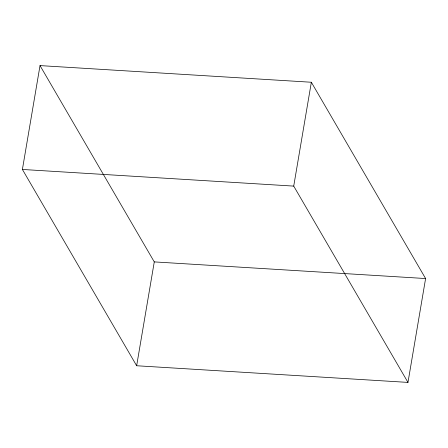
<?xml version="1.0" encoding="UTF-8"?>
<svg xmlns="http://www.w3.org/2000/svg" width="448" height="448" viewBox="0 0 448 448"><rect width="100%" height="100%" fill="white"/><g stroke="black" fill="none" stroke-linecap="round" stroke-linejoin="round"><path stroke-width="0.67" d="M22.4 169.456L40.023 65.598L311.349 82.247L425.6 278.544L407.977 382.402L136.651 365.753L22.4 169.456L293.726 186.105L407.977 382.402M136.651 365.753L154.274 261.895L40.023 65.598M293.726 186.105L311.349 82.247M154.274 261.895L425.6 278.544"/></g></svg>
